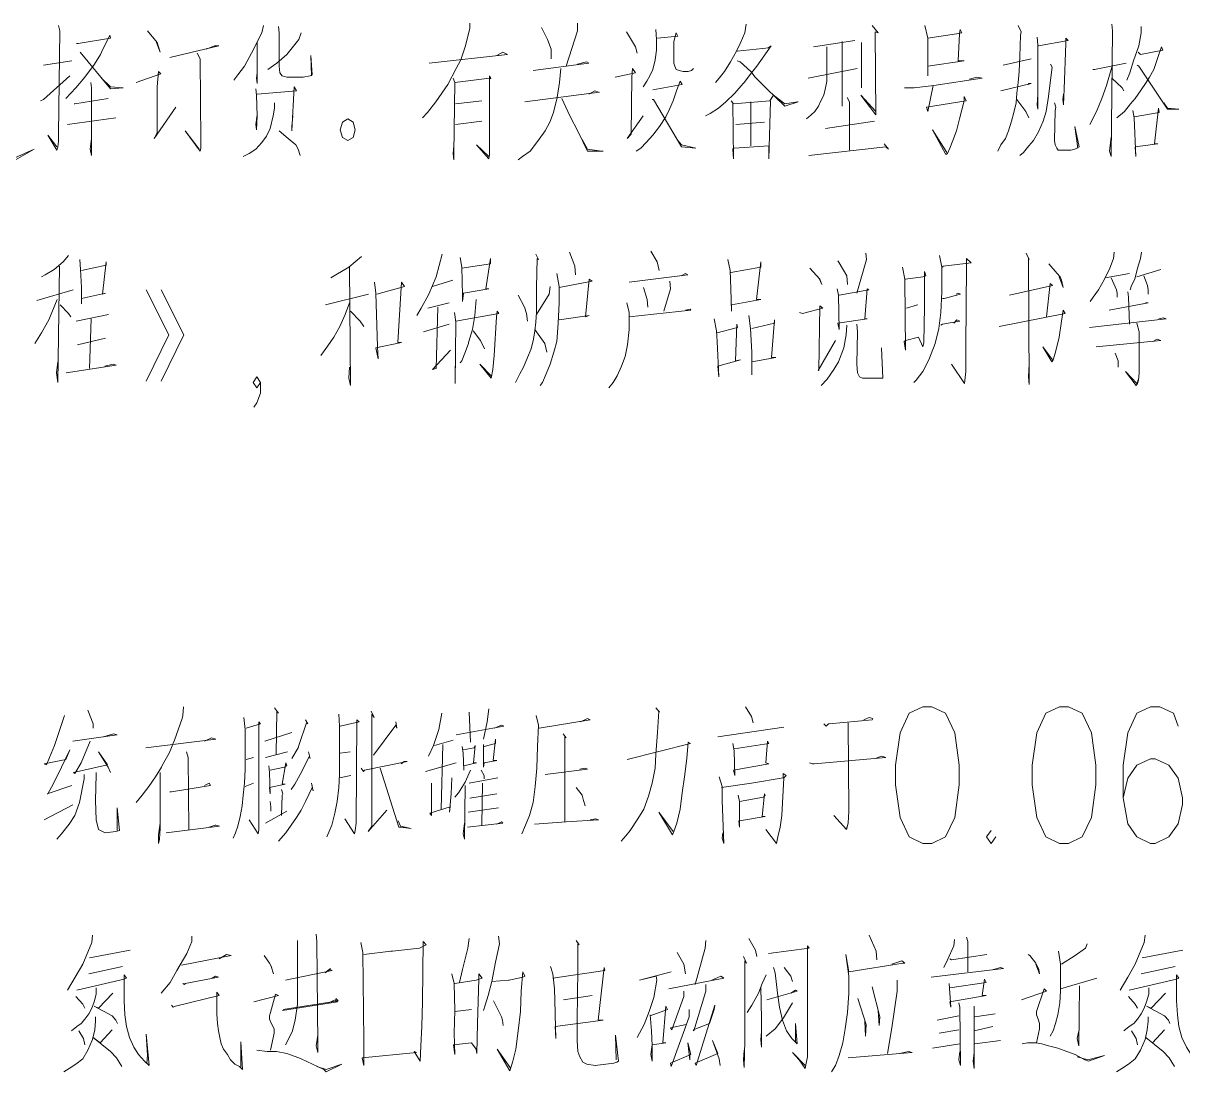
# Model space of a CAD drawing. Header units: millimetres. Extents: x 0 to 829, y 0 to 586.
# Drawn here: x 651.86 to 693.68, y 499.03 to 536.84 of the extents above; entities that cross this region are included whole.
import ezdxf

# ---------------------------------------------------------------- set-up
doc = ezdxf.new("R2010")
doc.units = ezdxf.units.MM

msp = doc.modelspace()

# ---------------------------------------------------------------- linework, layer by layer
at = {"color": 0, "lineweight": 0}
for points in [[(653.132778, 536.761972), (653.185694, 536.567944), (653.132778, 532.842611), (653.132778, 532.570972), (653.104556, 532.376944), (653.076333, 532.260528), (652.751778, 532.803806), (653.076333, 532.376944)], [(656.339528, 536.567944), (656.692306, 536.141083), (656.745222, 535.985861), (656.801667, 535.791833), (656.664083, 536.141083)], [(660.523472, 536.761972), (660.467028, 536.490333), (660.089556, 535.753028), (659.842611, 535.287361), (659.599194, 534.976917), (659.461611, 534.782889)], [(661.06675, 536.723167), (661.094972, 536.490333), (661.094972, 535.287361), (661.119667, 535.054528), (661.200806, 534.938111), (661.366611, 534.899306), (661.962806, 534.899306), (662.206222, 534.938111), (662.287361, 534.976917), (662.234444, 535.675417), (662.262667, 534.938111)], [(667.967083, 536.839583), (667.967083, 536.645556), (667.804806, 535.985861), (667.642528, 535.520194), (667.48025, 535.20975), (667.180389, 534.627667), (666.746472, 534.006778), (666.446611, 533.618722), (666.256111, 533.424694)], [(670.549417, 536.684361), (670.764611, 536.2575), (670.902194, 535.90825), (670.902194, 535.559)], [(671.854694, 536.839583), (671.854694, 536.567944), (671.445472, 535.287361)], [(674.680444, 536.60675), (674.705139, 536.2575), (674.705139, 535.869444), (674.652222, 535.520194), (674.571083, 535.170944), (674.461722, 534.938111), (674.352361, 534.744083), (674.218306, 534.550056)], [(677.940111, 536.800778), (677.883667, 536.490333), (677.721389, 536.102278), (677.587333, 535.830639), (677.368611, 535.442583), (677.149889, 535.093333), (676.959389, 534.8605), (676.825333, 534.705278)], [(682.476833, 536.761972), (682.695556, 536.490333), (682.586194, 536.529139), (682.610889, 533.541111), (682.067611, 534.239611), (682.610889, 533.657528)], [(684.378306, 536.761972), (684.487667, 536.296306), (684.487667, 534.938111), (684.487667, 535.287361), (685.792944, 535.481389), (685.574222, 535.481389), (685.627139, 536.451528), (685.655361, 536.60675), (685.711806, 536.490333), (685.521306, 536.451528), (684.487667, 536.296306)], [(687.747333, 536.761972), (687.856694, 536.529139), (687.828472, 536.412722), (687.803778, 535.636611), (687.775556, 535.093333), (687.747333, 534.705278), (687.694417, 534.317222), (687.666194, 533.967972), (687.585056, 533.618722), (687.503917, 533.308278), (687.394556, 532.959028), (687.285194, 532.687389), (687.122917, 532.454556), (687.013556, 532.221722)], [(691.116361, 536.800778), (691.144583, 536.567944), (691.091667, 532.027694), (691.035222, 532.221722), (691.091667, 532.726194)], [(692.178222, 536.723167), (692.178222, 536.490333), (692.093556, 536.024667), (691.906583, 535.481389), (691.769, 535.054528), (691.659639, 534.782889)], [(653.785417, 536.102278), (653.838333, 536.102278), (655.006028, 536.296306), (654.981333, 536.412722), (654.681472, 535.791833), (654.65325, 535.714222), (654.438056, 535.364972), (654.08175, 534.899306), (653.757194, 534.51125), (653.404417, 534.123194)], [(660.30475, 536.141083), (660.30475, 534.666472), (660.276528, 534.8605), (660.30475, 535.054528)], [(661.881667, 536.490333), (661.800528, 536.2575), (661.366611, 535.714222), (661.010306, 535.403778), (660.68575, 535.170944)], [(673.618583, 536.529139), (673.946667, 535.985861), (673.999583, 535.753028)], [(674.733361, 536.296306), (675.467139, 536.373917), (675.410694, 536.490333), (675.329556, 536.179889), (675.329556, 535.90825), (675.329556, 535.675417), (675.329556, 535.403778), (675.357778, 535.287361), (675.410694, 535.170944), (675.520056, 535.132139), (675.657639, 535.093333), (675.848139, 535.093333), (675.9575, 535.132139), (676.038639, 535.20975)], [(680.356639, 535.985861), (681.852417, 536.218694)], [(681.390278, 536.179889), (681.390278, 533.851556)], [(682.095833, 536.141083), (682.095833, 534.51125)], [(688.428194, 536.335111), (688.452889, 536.063472), (688.452889, 534.123194), (688.452889, 533.735139), (688.428194, 533.890361), (688.452889, 534.278417)], [(688.481111, 536.024667), (689.542972, 536.218694), (689.458306, 536.296306), (689.458306, 536.102278), (689.405389, 534.472444), (689.377167, 533.890361), (689.352472, 534.084389), (689.377167, 534.278417)], [(653.919472, 535.791833), (655.006028, 534.472444), (655.468167, 534.51125), (655.006028, 534.550056), (654.681472, 534.8605)], [(657.154444, 535.597806), (658.918333, 536.024667), (658.756056, 536.024667), (658.456194, 535.90825)], [(658.131639, 535.753028), (658.241, 535.559), (658.269222, 532.570972), (658.269222, 532.338139), (658.241, 532.221722), (657.697722, 532.959028), (658.212778, 532.299333)], [(666.499528, 535.403778), (669.325278, 535.714222), (669.163, 535.791833)], [(669.163, 535.791833), (668.944278, 535.675417)], [(677.612028, 535.830639), (678.755028, 535.947056), (678.726806, 535.947056), (678.836167, 536.024667), (678.321111, 535.287361), (678.130611, 535.054528), (677.858972, 534.705278), (677.83075, 534.666472), (677.530889, 534.317222), (677.206333, 534.006778), (676.934694, 533.773944), (676.634833, 533.579917), (676.472556, 533.502306)], [(680.847, 535.985861), (680.847, 535.015722), (680.847, 534.744083), (680.790556, 534.51125), (680.737639, 534.239611), (680.628278, 534.045583), (680.547139, 533.851556), (680.413083, 533.657528), (680.2755, 533.541111), (680.113222, 533.385889)], [(692.068861, 535.791833), (692.15, 535.714222), (692.964917, 535.869444), (692.912, 535.985861), (692.774417, 535.597806), (692.640361, 535.170944), (692.474556, 534.899306), (692.3405, 534.666472), (692.178222, 534.433639), (691.9595, 534.123194), (691.797222, 533.929167), (691.5785, 533.657528), (691.306861, 533.424694)], [(652.5895, 535.326167), (653.619611, 535.481389)], [(670.249556, 535.132139), (672.260389, 535.403778), (672.17925, 535.442583), (671.854694, 535.364972)], [(677.612028, 535.481389), (677.721389, 535.442583), (678.102389, 535.093333), (678.264667, 534.899306), (678.455167, 534.705278), (678.673889, 534.472444), (679.326528, 533.851556), (679.813361, 534.006778), (679.785139, 534.006778), (679.326528, 533.929167), (678.917306, 534.239611), (678.78325, 534.045583), (677.477972, 533.929167), (677.396833, 534.045583), (677.44975, 533.967972), (677.477972, 531.950083), (677.44975, 532.299333), (677.477972, 532.338139), (677.506194, 532.338139), (678.755028, 532.41575), (678.755028, 531.950083), (678.807944, 534.045583)], [(687.204056, 535.326167), (688.209472, 535.559)], [(688.915028, 535.364972), (688.971472, 535.248556), (688.915028, 534.782889), (688.833889, 534.200806), (688.75275, 533.657528), (688.643389, 533.308278), (688.481111, 532.920222), (688.290611, 532.609778), (688.128333, 532.41575), (687.937833, 532.182917), (687.803778, 532.0665)], [(690.439028, 535.170944), (690.491944, 535.170944), (691.634944, 535.403778)], [(692.040639, 535.326167), (692.093556, 535.287361), (693.127194, 533.735139), (693.536417, 533.735139), (693.127194, 533.773944), (692.993139, 533.967972)], [(652.480139, 534.045583), (652.5895, 534.084389), (653.538472, 534.938111)], [(655.930306, 534.705278), (656.826361, 535.015722), (656.745222, 535.093333), (656.692306, 534.550056), (656.692306, 532.881417), (656.582944, 532.687389), (657.369639, 533.81275)], [(667.423806, 534.705278), (668.672639, 534.8605), (668.672639, 534.938111), (668.729083, 534.8605), (668.672639, 534.821694), (668.672639, 532.105306), (668.647944, 531.950083), (668.2105, 532.454556), (668.647944, 532.027694)], [(671.254972, 535.20975), (671.202056, 534.705278), (671.120917, 534.162), (670.983333, 533.618722), (670.849278, 533.269472), (670.683472, 532.959028), (670.411833, 532.570972), (670.140194, 532.221722), (669.868556, 532.027694), (669.706278, 531.911278)], [(673.212889, 534.899306), (673.946667, 535.054528), (673.837306, 535.20975), (673.809083, 534.899306), (673.780861, 532.842611), (673.646806, 532.687389), (674.218306, 533.502306)], [(680.166139, 534.8605), (681.933556, 535.20975)], [(683.644528, 534.51125), (683.997306, 534.51125), (684.706389, 534.588861), (686.442056, 534.8605), (686.255083, 534.899306), (685.983444, 534.821694)], [(691.116361, 535.248556), (690.925861, 534.588861), (690.763583, 534.123194), (690.573083, 533.657528), (690.329667, 533.191861)], [(654.300472, 534.705278), (654.328694, 534.51125), (654.328694, 532.0665), (654.27225, 532.299333), (654.328694, 532.687389)], [(660.251833, 534.472444), (660.276528, 534.239611), (660.30475, 533.502306), (660.276528, 532.997833), (660.251833, 533.191861), (660.30475, 533.541111)], [(660.30475, 534.278417), (661.719389, 534.394833), (661.63825, 534.550056), (661.553583, 532.959028), (661.553583, 533.11425), (661.581806, 533.502306)], [(667.370889, 534.8605), (667.423806, 534.705278), (667.395583, 532.144111), (667.395583, 531.911278), (667.370889, 532.144111), (667.395583, 532.41575)], [(674.571083, 534.433639), (675.629417, 534.627667), (675.548278, 534.744083), (675.438917, 534.433639), (675.304861, 534.045583), (675.167278, 533.735139), (675.033222, 533.4635), (674.8145, 533.11425), (674.571083, 532.803806), (674.324139, 532.532167), (674.133639, 532.338139), (673.971361, 532.221722)], [(684.678167, 534.588861), (684.487667, 533.657528), (684.43475, 533.81275), (685.874083, 534.045583), (685.792944, 534.200806), (685.792944, 534.045583), (685.627139, 533.385889), (685.521306, 532.959028), (685.383722, 532.609778), (685.274361, 532.338139), (685.193222, 532.144111), (685.140306, 532.105306), (684.649944, 532.997833), (685.165, 532.182917)], [(687.122917, 534.394833), (688.209472, 534.666472), (688.128333, 534.666472), (688.100111, 534.627667)], [(691.116361, 534.8605), (691.497361, 534.51125), (691.550278, 534.394833)], [(653.704278, 533.929167), (653.728972, 533.929167), (654.924889, 534.123194)], [(668.401, 534.045583), (667.452028, 533.929167)], [(669.949694, 534.006778), (672.641389, 534.356028)], [(671.283194, 534.123194), (671.579528, 533.502306), (671.879389, 532.920222), (672.207472, 532.221722), (672.775444, 532.221722), (672.722528, 532.221722), (672.207472, 532.299333), (672.016972, 532.648583)], [(672.613167, 534.356028), (672.479111, 534.394833), (672.260389, 534.278417)], [(674.542861, 534.084389), (674.595778, 534.084389), (675.601194, 532.376944), (676.119778, 532.338139), (675.601194, 532.454556), (675.467139, 532.609778)], [(681.580778, 534.162), (681.661917, 534.006778), (681.661917, 532.260528)], [(687.694417, 534.084389), (688.018972, 533.657528), (688.128333, 533.424694)], [(660.929167, 533.967972), (660.929167, 533.773944), (660.87625, 533.502306), (660.766889, 533.036639), (660.632833, 532.765), (660.467028, 532.532167), (660.251833, 532.299333), (660.004889, 532.144111), (659.789694, 532.027694)], [(678.102389, 534.006778), (678.102389, 532.41575)], [(689.052611, 533.967972), (689.105528, 533.81275), (689.080833, 533.696333), (689.052611, 532.609778), (689.080833, 532.454556), (689.13375, 532.338139), (689.186667, 532.260528), (689.296028, 532.260528), (689.648806, 532.260528), (689.786389, 532.299333), (689.948667, 532.376944), (689.786389, 533.11425), (689.89575, 532.338139)], [(691.878361, 533.696333), (691.931278, 533.424694), (691.987722, 532.027694), (691.9595, 532.376944), (692.774417, 532.493361), (692.665056, 532.493361), (692.802639, 533.773944), (692.827333, 533.618722), (691.931278, 533.4635)], [(655.196528, 533.424694), (653.457333, 533.191861)], [(667.452028, 533.191861), (668.401, 533.308278)], [(677.559111, 533.191861), (678.59275, 533.269472)], [(680.790556, 533.036639), (682.557972, 533.308278)], [(661.094972, 532.959028), (661.419528, 532.687389), (661.691167, 532.454556), (661.772306, 532.299333), (661.853444, 532.0665)], [(648.839472, 532.609778), (649.139333, 532.648583), (649.463889, 532.570972), (649.844889, 532.493361), (650.33525, 532.338139), (650.931444, 532.144111), (651.393583, 531.950083), (651.584083, 531.911278), (652.261417, 532.299333), (651.555861, 531.988889), (651.040806, 532.105306)], [(682.91075, 532.493361), (683.073028, 532.299333), (682.967194, 532.376944), (680.194361, 532.0665)], [(674.500528, 528.623389), (674.71925, 528.235333), (674.800389, 527.924889)], [(653.496139, 528.468167), (653.305639, 528.235333), (652.981083, 527.963694), (652.656528, 527.769667), (652.518944, 527.692056)], [(653.905361, 528.312944), (653.933583, 527.963694), (653.958278, 527.304), (653.958278, 526.721917)], [(653.958278, 526.915944), (654.829639, 527.109972), (654.720278, 527.071167), (654.854333, 528.235333), (654.854333, 528.118917), (653.958278, 527.924889)], [(664.065361, 528.429361), (663.603222, 528.041306), (663.141083, 527.769667), (662.954111, 527.65325)], [(666.97225, 528.506972), (666.757056, 527.692056), (666.485417, 527.071167), (666.213778, 526.566694), (666.0515, 526.295056)], [(667.624889, 528.390556), (667.681333, 528.041306), (667.706028, 527.032361), (667.706028, 526.799528), (667.73425, 527.109972), (668.658528, 527.265194), (668.549167, 527.265194), (668.711444, 528.35175), (668.711444, 528.157722), (667.681333, 528.0025)], [(670.344806, 528.506972), (670.450639, 528.312944), (670.397722, 528.35175), (670.3695, 527.304), (670.3695, 526.838333), (670.3695, 526.411472), (670.344806, 526.062222), (670.316583, 525.751778), (670.260139, 525.441333), (670.179, 525.092083), (670.044944, 524.781639), (669.907361, 524.432389), (669.773306, 524.199556), (669.611028, 523.889111)], [(671.565417, 528.584583), (671.755917, 528.080111), (671.784139, 527.769667)], [(677.273361, 528.312944), (677.3545, 527.924889), (677.379194, 527.265194), (677.407417, 526.450278), (677.407417, 526.683111), (678.46575, 526.877139), (678.303472, 526.877139), (678.46575, 528.235333), (678.46575, 528.041306), (677.379194, 527.847278)], [(681.238583, 528.274139), (681.2915, 528.196528), (681.563139, 527.730861), (681.591361, 527.420417)], [(682.244, 528.545778), (682.272222, 528.312944), (681.919444, 527.109972)], [(684.907472, 528.468167), (684.988611, 528.041306), (684.988611, 527.148778), (684.960389, 526.411472), (684.87925, 525.829389), (684.745194, 525.286111), (684.526472, 524.704028), (684.30775, 524.277167), (684.064333, 523.966722), (683.983194, 523.889111)], [(685.016833, 528.041306), (685.041528, 528.080111), (686.046944, 528.196528), (685.884667, 528.35175), (685.884667, 528.080111), (685.856444, 525.2085), (685.856444, 524.665222), (685.856444, 524.277167), (685.803528, 523.850306), (685.341389, 524.548806)], [(688.029556, 528.545778), (688.138917, 528.312944), (688.114222, 528.35175), (688.138917, 523.8115), (688.114222, 524.083139), (688.138917, 524.548806)], [(691.211611, 528.584583), (691.183389, 528.35175), (691.045806, 528.0025), (690.855306, 527.614444), (690.640111, 527.226389), (690.449611, 526.95475), (690.34025, 526.799528)], [(692.188806, 528.584583), (692.160583, 528.35175), (692.051222, 528.0025), (691.945389, 527.614444), (691.836028, 527.381611), (691.779583, 527.226389)], [(653.171583, 528.080111), (653.115139, 523.889111), (653.062222, 524.238361), (653.115139, 524.626417)], [(663.631444, 528.041306), (663.659667, 523.772694), (663.603222, 524.044333), (663.631444, 524.432389)], [(671.103278, 527.808472), (671.184417, 527.342806), (671.184417, 526.760722), (671.159722, 526.023417), (671.103278, 525.363722), (670.993917, 524.975667), (670.859861, 524.548806), (670.722278, 524.199556), (670.588222, 523.889111), (670.507083, 523.772694)], [(673.713833, 527.498028), (675.8305, 527.769667), (675.749361, 527.808472), (675.587083, 527.730861)], [(680.233167, 528.0025), (680.585944, 527.614444), (680.667083, 527.420417), (680.557722, 527.65325)], [(683.573972, 528.041306), (683.655111, 527.614444), (683.683333, 525.053278), (683.630417, 525.363722), (683.683333, 525.402528), (684.145472, 525.518944), (684.30775, 525.169694), (684.335972, 525.324917), (684.364194, 526.6055), (684.364194, 527.886083), (684.417111, 527.730861), (684.30775, 527.692056), (683.683333, 527.614444)], [(688.848, 528.157722), (689.144333, 527.808472), (689.253694, 527.692056), (689.306611, 527.575639), (689.363056, 527.304), (689.225472, 527.692056)], [(690.883528, 527.65325), (691.754889, 527.808472)], [(692.026528, 527.692056), (692.894361, 527.963694)], [(664.5275, 527.498028), (664.583944, 527.109972), (664.636861, 525.169694), (664.665083, 524.742833), (664.583944, 525.130889), (665.508222, 525.324917), (665.370639, 525.324917), (665.508222, 527.498028), (665.614056, 527.342806), (664.608639, 527.071167)], [(666.619472, 527.342806), (667.35325, 527.575639)], [(671.184417, 527.304), (672.380333, 527.536833), (672.270972, 527.614444), (672.136917, 526.25625), (672.270972, 526.295056), (671.184417, 526.139833)], [(675.177861, 527.536833), (675.206083, 527.265194), (674.962667, 526.450278)], [(687.433361, 527.032361), (688.982056, 527.381611), (688.900917, 527.459222), (688.763333, 526.25625)], [(691.10225, 527.65325), (691.29275, 527.226389), (691.317444, 527.109972), (691.317444, 526.95475)], [(692.269944, 527.730861), (692.407528, 527.381611), (692.432222, 527.226389), (692.432222, 527.071167)], [(653.658417, 527.226389), (652.356667, 526.838333)], [(656.297194, 523.927917), (657.112111, 525.596556), (656.297194, 527.226389)], [(656.840472, 527.226389), (657.655389, 525.596556), (656.840472, 523.927917)], [(664.312306, 527.071167), (662.763611, 526.683111)], [(669.716861, 527.032361), (669.935583, 526.6055), (670.016722, 526.372667), (670.044944, 526.101028)], [(670.859861, 527.342806), (670.831639, 527.071167), (670.3695, 526.333861)], [(674.391167, 526.6055), (674.362944, 526.877139), (674.228889, 527.304)], [(681.210361, 527.265194), (681.266806, 527.032361), (681.2915, 525.790583), (681.238583, 526.023417), (682.296917, 526.178639), (682.215778, 526.178639), (682.296917, 527.265194), (682.353361, 527.226389), (681.2915, 527.032361)], [(685.016833, 526.915944), (685.06975, 526.915944), (685.665944, 527.071167), (685.584806, 527.109972), (685.503667, 527.071167)], [(691.698444, 527.148778), (691.726667, 526.95475), (691.754889, 525.984611)], [(653.090444, 526.877139), (652.790583, 526.139833), (652.518944, 525.674167), (652.275528, 525.286111)], [(653.199806, 526.683111), (653.496139, 526.372667), (653.577278, 526.25625)], [(663.631444, 526.760722), (663.469167, 526.333861), (663.278667, 525.907), (663.059944, 525.518944), (662.84475, 525.2085), (662.597806, 524.85925)], [(667.219194, 526.760722), (666.457194, 526.566694)], [(666.809972, 526.6055), (666.757056, 524.393583), (666.619472, 524.354778), (667.272111, 525.053278)], [(668.196389, 526.877139), (668.143472, 526.295056), (668.062333, 525.790583), (667.92475, 525.324917), (667.92475, 525.286111), (667.790694, 524.936861), (667.681333, 524.665222), (667.624889, 524.587611)], [(675.749361, 526.489083), (675.911639, 526.527889), (675.939861, 526.489083), (673.713833, 526.25625), (673.713833, 526.411472), (673.629167, 526.760722), (673.713833, 526.411472), (673.713833, 525.790583), (673.657389, 525.247306), (673.57625, 524.820444), (673.442194, 524.471194), (673.276389, 524.121944), (673.142333, 523.889111), (672.980056, 523.695083)], [(679.852167, 526.411472), (679.961528, 526.372667), (680.695306, 526.566694), (680.585944, 526.644306), (680.557722, 524.315972), (680.533028, 524.315972), (681.157444, 525.402528)], [(683.711556, 526.566694), (684.11725, 526.683111), (684.092556, 526.683111)], [(691.021111, 526.489083), (692.432222, 526.760722), (692.351083, 526.760722), (692.269944, 526.721917)], [(653.767778, 526.101028), (654.935472, 526.333861)], [(654.311056, 526.178639), (654.258139, 524.393583)], [(663.659667, 526.450278), (664.012444, 526.101028), (664.1465, 525.907)], [(667.409694, 526.411472), (667.462611, 526.062222), (667.434389, 523.850306), (667.434389, 524.16075), (667.434389, 524.471194)], [(667.462611, 526.101028), (669.011306, 526.372667), (668.958389, 526.450278), (668.930167, 526.25625), (668.849028, 524.85925), (668.792583, 524.354778), (668.739667, 524.044333), (668.333972, 524.548806), (668.739667, 524.121944)], [(676.783, 526.178639), (676.864139, 525.751778), (676.892361, 525.363722), (676.945278, 524.083139), (676.917056, 524.471194), (677.731972, 524.704028), (677.545, 524.665222), (677.597917, 525.984611), (677.626139, 525.868194), (676.892361, 525.674167)], [(678.031833, 526.295056), (678.088278, 525.829389), (678.141194, 524.975667), (678.141194, 524.16075), (678.141194, 524.626417), (679.009028, 524.781639), (678.84675, 524.781639), (678.956111, 526.139833), (678.956111, 526.023417), (678.141194, 525.829389)], [(684.960389, 525.945806), (685.016833, 525.984611), (685.64125, 526.101028), (685.531889, 526.139833), (685.422528, 526.023417)], [(687.052361, 525.907), (689.444194, 526.372667), (689.363056, 526.489083), (689.306611, 526.101028), (689.225472, 525.518944), (689.091417, 524.975667), (689.010278, 524.704028), (688.953833, 524.626417), (688.629278, 525.169694), (688.982056, 524.704028)], [(690.312028, 525.868194), (693.084861, 526.178639), (692.9755, 526.217444), (692.813222, 526.178639)], [(667.219194, 525.984611), (666.294917, 525.712972)], [(668.087028, 525.751778), (668.358667, 525.402528), (668.49625, 525.092083)], [(670.316583, 525.790583), (670.669361, 525.286111), (670.7505, 524.975667)], [(681.563139, 525.945806), (681.538444, 525.596556), (681.457306, 525.130889), (681.266806, 524.626417), (681.101, 524.354778), (680.857583, 524.005528), (680.642389, 523.772694)], [(681.919444, 525.984611), (681.944139, 525.712972), (681.919444, 524.548806), (681.944139, 524.238361), (682.025278, 524.083139), (682.134639, 524.044333), (682.868417, 524.044333), (682.8155, 525.130889)], [(692.026528, 526.023417), (692.107667, 525.712972), (692.107667, 524.238361), (692.079444, 523.966722), (692.051222, 523.850306), (691.998306, 523.772694), (691.617306, 524.277167), (692.026528, 523.850306), (692.079444, 524.005528)], [(654.829639, 525.480139), (653.824222, 525.247306)], [(690.558972, 525.169694), (692.894361, 525.402528), (692.760306, 525.441333), (692.5945, 525.363722)], [(691.236306, 524.936861), (691.345667, 524.665222), (691.345667, 524.432389)], [(653.415, 524.238361), (655.210639, 524.51), (655.101278, 524.548806), (654.801417, 524.471194)], [(660.181278, 522.996583), (660.290639, 523.151806), (660.424694, 523.501056), (660.424694, 523.889111), (660.290639, 524.083139), (660.153056, 523.889111), (660.290639, 523.695083), (660.424694, 523.889111)], [(653.347972, 511.880556), (653.185694, 511.376083), (652.995194, 510.794), (652.804694, 510.367139), (652.698861, 510.0955), (652.617722, 510.134306), (653.404417, 510.289528), (653.538472, 510.638778), (653.242139, 510.017889), (652.942278, 509.397), (652.751778, 509.04775), (652.723556, 509.04775), (653.619611, 509.358194)], [(654.191111, 512.074583), (654.381611, 511.570111), (654.381611, 511.414889)], [(657.641278, 512.191), (657.616583, 511.880556), (657.588361, 511.764139), (657.316722, 510.988028), (657.126222, 510.522361), (656.882806, 510.0955), (656.854583, 510.017889), (656.635861, 509.668639), (656.392444, 509.319389), (656.149028, 509.008944), (655.930306, 508.737306)], [(660.929167, 512.152194), (661.06675, 511.958167), (661.010306, 512.035778), (660.985611, 510.483556)], [(663.239861, 511.919361), (663.268083, 511.4925), (663.268083, 510.44475), (663.268083, 509.823861), (663.268083, 509.74625), (663.239861, 509.280583), (663.186944, 508.776111), (663.102278, 508.34925), (662.996444, 507.922389), (662.805944, 507.495528)], [(664.407556, 512.035778), (664.516917, 511.802944), (664.435778, 511.919361), (664.435778, 507.883583), (664.298194, 507.689556), (664.979056, 508.465667)], [(666.961667, 511.958167), (666.852306, 511.376083), (666.661806, 510.794), (666.474833, 510.405944)], [(667.938861, 511.996972), (667.995306, 510.910417)], [(668.647944, 512.113389), (668.5915, 511.647722), (668.457444, 511.026833)], [(670.358917, 511.880556), (670.440056, 511.531306), (670.411833, 510.755194), (670.387139, 509.979083), (670.330694, 509.319389), (670.249556, 508.737306), (670.1155, 508.271639), (669.977917, 507.922389), (669.843861, 507.611944)], [(674.680444, 512.152194), (674.8145, 511.996972), (674.786278, 512.035778), (674.733361, 511.259667), (674.680444, 510.483556), (674.652222, 509.979083), (674.542861, 509.435806), (674.408806, 508.970139), (674.243, 508.504472), (674.027806, 508.155222), (673.756167, 507.728361), (673.590361, 507.534333), (673.428083, 507.340306)], [(677.911889, 512.191), (678.130611, 511.84175), (678.183528, 511.608917)], [(693.508194, 511.488972), (693.342389, 511.958167), (692.8485, 512.191), (692.520417, 512.191), (692.026528, 511.958167), (691.698444, 511.252611), (691.536167, 510.081389), (691.536167, 508.906639), (691.698444, 507.96825), (692.026528, 507.499056), (692.520417, 507.262694), (692.686222, 507.262694), (693.176583, 507.499056), (693.508194, 507.96825), (693.670472, 508.670278), (693.670472, 508.906639), (693.508194, 509.612194), (693.176583, 510.081389), (692.686222, 510.314222), (692.520417, 510.314222), (692.026528, 510.081389), (691.698444, 509.612194), (691.536167, 508.906639)], [(659.817917, 511.802944), (659.870833, 511.376083), (659.870833, 510.522361), (659.870833, 509.940278), (659.842611, 509.435806), (659.789694, 509.008944), (659.761472, 508.620889), (659.680333, 508.232833), (659.599194, 507.883583), (659.518056, 507.65075), (659.436917, 507.456722)], [(659.899056, 511.414889), (660.414111, 511.570111), (660.361194, 511.647722), (660.361194, 511.4925), (660.361194, 508.465667), (660.361194, 508.077611), (660.361194, 507.767167), (660.332972, 507.611944), (660.004889, 508.116417)], [(662.043944, 511.725333), (662.125083, 511.570111), (662.072167, 511.608917), (661.800528, 510.794), (661.772306, 510.716389), (661.553583, 510.328333)], [(663.292778, 511.4925), (663.973639, 511.647722), (663.8925, 511.725333), (663.864278, 508), (663.836056, 507.728361), (663.811361, 507.611944), (663.458583, 508.155222)], [(665.303611, 511.647722), (665.331833, 511.414889), (665.303611, 511.531306), (664.488694, 510.44475)], [(667.48025, 511.182056), (669.191222, 511.4925), (669.110083, 511.531306), (668.863139, 511.414889)], [(670.468278, 511.414889), (672.313306, 511.725333), (672.207472, 511.764139), (671.960528, 511.647722)], [(680.737639, 511.570111), (680.818778, 511.4925), (680.899917, 511.570111), (680.928139, 511.570111), (682.476833, 511.725333), (682.505056, 511.764139), (682.367472, 511.802944), (682.176972, 511.725333)], [(681.609, 511.608917), (681.633694, 508.426861), (681.609, 508), (681.552556, 507.767167), (681.090417, 508.271639), (681.552556, 507.767167), (681.580778, 507.883583)], [(653.647833, 510.949222), (655.252972, 511.182056), (655.115389, 511.220861), (654.762611, 511.104444)], [(656.283083, 510.716389), (658.8125, 511.026833), (658.646694, 511.065639), (658.403278, 510.949222)], [(661.553583, 511.259667), (660.576389, 510.949222)], [(671.336111, 511.220861), (671.445472, 511.065639), (671.392556, 511.104444), (671.392556, 508.038806)], [(676.906472, 511.104444), (679.298306, 511.453694)], [(654.27225, 510.949222), (653.947694, 510.173111), (653.728972, 509.785056), (653.676056, 509.823861), (654.896667, 510.0955), (654.572111, 510.561167), (654.924889, 510.017889), (655.006028, 509.823861)], [(666.690028, 510.794), (667.370889, 510.988028)], [(666.989889, 510.832806), (666.933444, 508.504472)], [(667.695444, 510.755194), (667.723667, 510.522361), (667.751889, 509.901472), (667.751889, 510.056694), (668.2105, 510.173111), (668.104667, 510.173111), (668.157583, 510.794), (668.129361, 510.716389), (667.723667, 510.638778)], [(668.457444, 510.832806), (668.457444, 510.017889), (668.482139, 510.173111), (668.944278, 510.250722), (668.810222, 510.250722), (668.891361, 511.026833), (668.891361, 510.871611), (668.482139, 510.755194)], [(673.646806, 510.289528), (675.929278, 510.871611), (675.848139, 510.910417), (675.791694, 510.328333), (675.710556, 509.668639), (675.629417, 509.086556), (675.548278, 508.504472), (675.438917, 508), (675.329556, 507.689556), (675.276639, 507.573139), (674.786278, 508.388056), (675.304861, 507.689556)], [(677.44975, 510.871611), (677.506194, 510.599972), (677.530889, 509.707444), (677.477972, 509.901472), (678.755028, 510.134306), (678.645667, 510.173111), (678.698583, 510.949222), (678.755028, 510.871611), (677.506194, 510.677583)], [(657.750639, 510.561167), (657.807083, 510.367139), (657.831778, 507.767167)], [(660.170694, 510.367139), (659.899056, 510.289528)], [(660.604611, 510.367139), (661.391306, 510.561167)], [(662.153306, 510.561167), (662.206222, 510.328333), (662.181528, 510.405944), (661.853444, 509.74625), (661.662944, 509.397), (661.528889, 509.202972)], [(663.649083, 510.561167), (663.292778, 510.522361)], [(664.054778, 509.979083), (664.135917, 509.862667), (664.164139, 509.901472), (665.712833, 510.211917), (665.603472, 510.211917), (665.494111, 510.134306)], [(680.222583, 510.173111), (680.331944, 510.134306), (680.384861, 510.134306), (682.967194, 510.367139), (682.829611, 510.405944), (682.586194, 510.328333)], [(654.490972, 509.823861), (654.490972, 509.74625), (654.46275, 508.814917), (654.490972, 508.116417), (654.572111, 507.767167), (654.815528, 507.65075), (655.196528, 507.689556), (655.334111, 507.728361), (655.252972, 508.543278), (655.252972, 507.728361)], [(656.801667, 509.823861), (656.801667, 507.805972), (656.773444, 507.417917), (656.745222, 507.262694), (656.745222, 507.573139), (656.801667, 508)], [(660.713972, 510.056694), (660.738667, 509.823861), (660.766889, 509.04775), (660.738667, 509.280583), (661.310167, 509.397), (661.200806, 509.397), (661.338389, 510.173111), (661.366611, 510.056694), (661.281944, 510.017889), (660.766889, 509.901472)], [(664.735639, 509.979083), (665.412972, 507.844778), (665.469417, 507.844778), (665.846889, 507.805972), (665.469417, 507.883583), (665.38475, 508.077611)], [(667.48025, 510.173111), (666.365472, 509.862667)], [(667.995306, 509.901472), (667.804806, 509.474611), (667.561389, 509.086556), (667.423806, 508.931333)], [(668.376306, 509.901472), (668.482139, 509.707444), (668.482139, 509.591028)], [(670.683472, 509.74625), (672.207472, 509.940278), (672.126333, 509.979083), (671.935833, 509.940278)], [(654.057056, 509.74625), (654.057056, 509.591028), (653.894778, 508.737306), (653.728972, 508.271639), (653.513778, 507.961194), (653.242139, 507.611944), (653.076333, 507.417917)], [(657.154444, 509.125361), (657.207361, 509.125361), (658.622, 509.358194), (658.565556, 509.435806), (658.403278, 509.358194)], [(660.170694, 509.435806), (659.870833, 509.319389)], [(662.262667, 509.435806), (662.315583, 509.164167), (662.287361, 509.280583), (662.043944, 508.776111), (661.881667, 508.465667), (661.719389, 508.194028), (661.528889, 507.922389), (661.338389, 507.65075), (661.06675, 507.340306)], [(663.268083, 509.629833), (663.673778, 509.707444)], [(666.580667, 509.435806), (666.580667, 508.271639), (666.52775, 508.34925), (667.261528, 508.582083), (667.233306, 508.388056), (667.28975, 509.04775), (667.314444, 509.629833)], [(667.938861, 509.435806), (668.9725, 509.629833)], [(668.429222, 509.435806), (668.401, 507.922389)], [(677.096972, 507.65075), (677.06875, 507.456722), (677.125194, 507.262694), (677.06875, 508.814917), (677.06875, 509.319389), (676.959389, 509.668639)], [(677.044056, 509.280583), (678.130611, 509.435806), (679.270083, 509.629833), (679.270083, 509.785056), (679.379444, 509.707444), (679.298306, 509.629833), (679.217167, 508.271639), (679.160722, 507.844778), (679.079583, 507.495528), (679.026667, 507.262694), (678.645667, 507.767167)], [(661.176111, 509.202972), (661.229028, 509.04775), (661.200806, 509.008944), (661.176111, 508.271639)], [(667.804806, 509.358194), (667.776583, 507.417917), (667.723667, 507.611944), (667.776583, 508)], [(667.967083, 508.892528), (668.944278, 509.04775)], [(671.79825, 509.280583), (672.016972, 509.008944), (672.069889, 508.814917), (672.126333, 508.620889)], [(677.64025, 509.008944), (677.693167, 508.776111), (677.693167, 507.844778), (677.668472, 508.077611), (677.693167, 508.077611), (678.617444, 508.232833), (678.511611, 508.232833), (678.59275, 509.04775), (678.617444, 509.008944), (678.564528, 508.931333), (677.693167, 508.776111)], [(652.617722, 508.116417), (653.647833, 508.659694)], [(660.766889, 508.776111), (660.795111, 508.582083), (660.795111, 508.426861)], [(669.000722, 508.543278), (667.914167, 508.388056)], [(660.604611, 508), (661.366611, 508.426861)], [(670.306, 507.961194), (671.445472, 508.038806), (672.613167, 508.116417), (672.503806, 508.155222), (672.313306, 508.116417)], [(657.016861, 507.65075), (658.946556, 507.883583), (658.8125, 507.922389), (658.784278, 507.922389), (658.565556, 507.844778)], [(667.885944, 507.844778), (669.163, 508), (669.110083, 508.038806), (668.944278, 507.961194)], [(686.770139, 507.731889), (686.604333, 507.499056), (686.770139, 507.262694), (686.932417, 507.499056)], [(654.360444, 503.957167), (654.33575, 503.685528), (654.007667, 502.909417), (653.736028, 502.44375), (653.464389, 501.978083)], [(662.432, 503.995972), (662.456694, 503.724333), (662.484917, 500.037806), (662.484917, 499.727361), (662.432, 499.960194), (662.484917, 500.34825)], [(682.374528, 503.957167), (682.617944, 503.375083), (682.646167, 503.064639)], [(692.319333, 503.957167), (692.291111, 503.685528), (691.966556, 502.909417), (691.694917, 502.44375), (691.423278, 501.978083)], [(657.948194, 503.918361), (657.948194, 503.724333), (657.757694, 503.297472), (657.404917, 502.676583), (657.1615, 502.249722), (656.833417, 501.861667)], [(661.751139, 503.763139), (661.751139, 502.327333), (661.751139, 502.249722), (661.751139, 501.473611), (661.67, 500.891528), (661.560639, 500.464667), (661.317222, 499.999)], [(664.033611, 503.685528), (664.11475, 503.336278), (664.142972, 500.154222), (664.142972, 500.037806), (664.142972, 499.261694), (664.090056, 499.533333), (666.044444, 499.727361), (665.963306, 499.766167), (666.182028, 499.416917), (666.206722, 499.960194), (666.234944, 500.658694), (666.263167, 501.551222), (666.287861, 503.724333), (666.397222, 503.607917), (666.153806, 503.4915), (665.176611, 503.375083), (665.120167, 503.375083), (664.142972, 503.258667)], [(667.945917, 503.84075), (667.893, 503.4915), (667.7025, 502.715389), (667.593139, 502.249722)], [(669.007778, 503.918361), (669.032472, 503.646722), (668.898417, 502.987028), (668.760833, 502.288528), (668.626778, 501.784056), (668.517417, 501.434806), (668.4645, 501.240778)], [(671.805306, 503.763139), (671.914667, 503.607917), (671.858222, 503.646722), (671.858222, 502.715389), (671.833528, 500.891528), (671.833528, 500.154222), (671.858222, 499.766167), (671.939361, 499.572139), (672.048722, 499.378111), (672.186306, 499.3005), (672.482639, 499.261694), (673.1635, 499.339306), (673.272861, 499.378111), (673.325778, 499.416917), (673.216417, 500.34825), (673.244639, 499.455722)], [(676.479611, 503.763139), (676.451389, 503.4915), (676.098611, 502.172111)], [(678.028306, 503.84075), (678.271722, 503.413889), (678.324639, 503.181056)], [(678.733861, 503.297472), (680.201417, 503.4915), (680.144972, 503.569111), (680.144972, 503.297472), (680.144972, 500.387056), (680.144972, 499.572139), (680.092056, 499.339306), (680.063833, 499.145278), (679.848639, 499.455722), (679.601694, 499.727361), (680.063833, 499.261694)], [(685.443694, 503.801944), (685.419, 503.569111), (685.200278, 503.064639), (685.066222, 502.793)], [(685.881139, 503.879556), (685.934056, 503.724333), (685.934056, 502.637778)], [(690.227361, 503.646722), (690.170917, 503.4915), (689.793444, 503.219861), (689.303083, 502.909417)], [(654.251083, 503.14225), (655.718639, 503.413889)], [(657.567194, 502.870611), (659.359306, 503.219861), (659.197028, 503.258667), (658.925389, 503.103444)], [(660.555222, 503.219861), (660.745722, 502.948222), (660.826861, 502.793)], [(675.445972, 503.336278), (675.689389, 502.909417), (675.745833, 502.560167)], [(677.837806, 503.181056), (677.947167, 502.948222), (677.890722, 503.025833), (677.890722, 500.154222), (677.8625, 499.184083), (677.837806, 499.455722), (677.8625, 499.804972)], [(683.189444, 502.909417), (683.542222, 503.025833), (683.651583, 502.948222), (683.598667, 502.948222), (681.64075, 502.637778), (681.531389, 503.258667), (681.64075, 502.482556), (681.64075, 501.861667), (681.587833, 501.163167), (681.506694, 500.581083), (681.422028, 500.076611), (681.287972, 499.610944), (681.150389, 499.261694), (681.016333, 499.028861)], [(685.281417, 503.103444), (685.337861, 503.064639), (686.614917, 503.258667)], [(688.107167, 503.258667), (688.163611, 503.219861), (688.378806, 502.948222), (688.488167, 502.715389), (688.516389, 502.560167), (688.378806, 502.909417)], [(689.193722, 503.375083), (689.274861, 502.909417), (689.274861, 502.404944), (689.274861, 501.939278), (689.250167, 501.512417), (689.169028, 501.085556), (689.084361, 500.775111), (689.003222, 500.503472), (688.893861, 500.309444)], [(692.209972, 503.14225), (693.677528, 503.413889)], [(654.226389, 502.560167), (655.447, 502.831806)], [(660.802167, 502.831806), (660.883306, 502.560167)], [(661.317222, 502.327333), (663.0035, 502.676583), (662.918833, 502.715389), (662.947056, 502.754194), (662.784778, 502.637778)], [(661.317222, 502.327333), (663.0035, 502.676583), (662.918833, 502.715389), (662.756556, 502.598972)], [(670.881028, 502.831806), (670.962167, 502.560167), (671.018611, 502.016889), (671.043306, 501.163167), (671.043306, 501.085556), (671.071528, 500.231833), (671.043306, 500.658694), (672.7825, 500.891528), (672.592, 500.891528), (672.810722, 502.793), (672.838944, 502.676583), (670.962167, 502.404944)], [(678.924361, 502.793), (678.977278, 502.598972), (679.058417, 501.861667), (679.139556, 501.357194), (679.248917, 500.891528), (679.3865, 500.503472), (679.577, 500.231833), (679.7675, 500.037806), (679.711056, 500.775111), (679.711056, 500.115417)], [(679.305361, 502.793), (679.548778, 502.482556), (679.601694, 502.288528)], [(684.604083, 502.44375), (687.211111, 502.754194), (687.10175, 502.793), (686.858333, 502.715389)], [(692.18175, 502.560167), (693.405889, 502.831806)], [(653.792472, 501.978083), (655.503444, 502.366139), (655.503444, 502.521361), (655.584583, 502.404944), (655.503444, 502.366139), (655.503444, 501.590028), (655.528139, 501.085556), (655.584583, 500.658694), (655.693944, 500.270639), (655.856222, 499.921389), (656.0185, 499.64975), (656.237222, 499.416917), (656.3995, 499.261694), (656.290139, 500.387056), (656.346583, 499.610944), (656.318361, 499.339306)], [(657.623639, 502.210917), (657.676556, 502.172111), (657.704778, 502.210917), (658.900694, 502.44375), (658.791333, 502.482556), (658.681972, 502.404944)], [(667.3215, 502.560167), (667.402639, 502.210917), (667.430861, 501.240778), (667.402639, 500.425861), (667.430861, 499.64975), (667.377944, 499.999), (668.027056, 500.076611), (668.192861, 499.843778), (668.217556, 499.688556), (668.245778, 500.775111), (668.298694, 502.366139), (668.298694, 502.560167), (668.408056, 502.404944), (668.192861, 502.327333), (667.430861, 502.210917)], [(668.760833, 502.288528), (669.360556, 502.327333), (669.38525, 502.327333), (669.875611, 502.44375), (669.95675, 502.482556), (669.875611, 502.637778), (669.822694, 501.939278), (669.794472, 501.201972), (669.713333, 500.503472), (669.632194, 499.843778), (669.522833, 499.416917), (669.413472, 499.067667), (668.951333, 499.843778), (669.441694, 499.145278)], [(675.22725, 502.637778), (674.087778, 502.327333), (674.683972, 502.482556), (674.712194, 502.327333), (674.602833, 501.706444), (674.440556, 501.201972), (674.250056, 500.736306), (674.006639, 500.270639)], [(675.146111, 502.016889), (677.13225, 502.404944), (677.075806, 502.44375), (677.022889, 502.482556), (676.694806, 502.327333)], [(678.652722, 502.521361), (678.515139, 502.210917), (678.381083, 501.861667), (678.137667, 501.434806), (677.971861, 501.163167)], [(683.379944, 502.327333), (683.379944, 501.939278), (683.189444, 500.619889), (683.027167, 499.688556)], [(685.253194, 502.210917), (685.309639, 501.357194), (685.281417, 501.551222), (686.586694, 501.784056), (686.449111, 501.784056), (686.53025, 502.366139), (686.586694, 502.249722), (685.281417, 502.055694)], [(690.580139, 502.404944), (689.274861, 502.016889)], [(691.747833, 501.978083), (693.458806, 502.366139), (693.458806, 502.521361), (693.543472, 502.404944), (693.458806, 502.366139), (693.458806, 501.590028), (693.487028, 501.085556), (693.543472, 500.658694), (693.649306, 500.270639), (693.815111, 499.921389), (693.977389, 499.64975), (694.192583, 499.416917), (694.358389, 499.261694), (694.249028, 500.387056), (694.301944, 499.610944), (694.273722, 499.339306)], [(654.498028, 502.055694), (654.498028, 501.822861), (654.416889, 501.551222), (654.33575, 501.318389), (654.226389, 501.124361), (654.088806, 500.930333), (653.95475, 500.775111), (653.792472, 500.658694), (653.601972, 500.503472)], [(655.094222, 501.861667), (654.579167, 501.318389), (654.416889, 501.396), (655.069528, 501.04675), (655.203583, 500.891528), (655.2565, 500.775111)], [(657.214417, 501.434806), (657.267333, 501.357194), (657.348472, 501.396), (658.925389, 501.784056), (658.84425, 501.900472), (658.84425, 501.706444), (658.84425, 501.124361), (658.872472, 500.775111), (658.900694, 500.503472), (658.953611, 500.270639), (659.006528, 500.037806), (659.087667, 499.843778), (659.22525, 499.64975), (659.334611, 499.455722), (659.496889, 499.3005), (659.659167, 499.222889), (659.768528, 499.106472), (659.715611, 500.115417), (659.715611, 499.222889)], [(675.689389, 501.939278), (675.689389, 501.74525), (675.255472, 500.542278), (675.202556, 500.619889), (675.770528, 500.736306)], [(676.479611, 502.172111), (676.479611, 501.939278), (676.042167, 500.503472), (676.017472, 500.542278), (676.613667, 500.775111), (676.775944, 501.279583), (676.804167, 501.434806), (676.126833, 499.261694), (676.098611, 499.339306), (676.913528, 499.688556), (676.723028, 500.154222), (676.966444, 499.494528), (676.994667, 499.261694)], [(678.462222, 502.0945), (678.490444, 500.930333), (678.490444, 500.270639), (678.490444, 499.921389), (678.462222, 500.193028), (678.490444, 500.464667)], [(678.680944, 501.628833), (679.7675, 501.939278), (679.711056, 501.978083), (679.548778, 501.861667)], [(682.483889, 502.0945), (682.755528, 501.007944), (682.727306, 500.6975), (682.699083, 501.240778)], [(687.86375, 501.628833), (688.759806, 501.939278), (688.678667, 502.016889), (688.407028, 501.201972), (688.407028, 501.085556), (688.459944, 500.930333), (688.516389, 500.775111), (688.516389, 500.581083), (688.407028, 500.076611)], [(689.955722, 502.133306), (689.9275, 499.960194), (689.874583, 500.231833), (689.9275, 500.503472)], [(692.453389, 502.055694), (692.453389, 501.822861), (692.37225, 501.551222), (692.291111, 501.318389), (692.18175, 501.124361), (692.047694, 500.930333), (691.910111, 500.775111), (691.747833, 500.658694), (691.557333, 500.503472)], [(693.053111, 501.861667), (692.538056, 501.318389), (692.37225, 501.396), (693.024889, 501.04675), (693.162472, 500.891528), (693.215389, 500.775111)], [(653.76425, 501.74525), (654.007667, 501.473611), (654.088806, 501.318389)], [(660.17775, 501.551222), (661.073806, 501.784056), (660.964444, 501.822861), (660.773944, 501.163167), (660.745722, 501.04675), (660.745722, 500.930333), (660.826861, 500.736306), (660.908, 500.581083), (660.908, 500.425861), (660.773944, 499.804972)], [(661.207861, 501.240778), (663.190472, 501.551222), (663.109333, 501.628833), (662.865917, 501.512417)], [(661.236083, 501.279583), (663.218694, 501.590028), (663.137556, 501.667639)], [(668.817278, 501.590028), (669.113611, 501.007944), (669.141833, 500.891528), (669.170056, 500.6975)], [(671.343167, 501.628833), (672.376806, 501.784056)], [(679.601694, 501.512417), (679.277139, 500.969139), (678.977278, 500.581083), (678.652722, 500.309444)], [(681.965306, 501.667639), (682.265167, 500.736306), (682.240472, 500.309444), (682.21225, 500.852722)], [(685.6095, 501.512417), (685.634194, 501.357194), (685.662417, 499.261694), (685.6095, 499.455722), (685.634194, 499.766167)], [(691.719611, 501.74525), (691.966556, 501.473611), (692.047694, 501.318389)], [(654.469806, 501.007944), (654.469806, 500.852722), (654.441583, 500.542278), (654.360444, 500.193028), (654.198167, 499.804972), (654.007667, 499.494528), (653.76425, 499.3005), (653.520833, 499.145278), (653.330333, 499.028861)], [(667.430861, 501.201972), (668.027056, 501.279583)], [(674.468778, 501.085556), (674.521694, 500.503472), (674.549917, 499.960194), (674.549917, 499.416917), (674.493472, 499.64975), (674.549917, 499.999), (675.03675, 500.076611), (674.930917, 500.076611), (675.03675, 501.396), (675.093194, 501.279583), (674.468778, 501.04675)], [(675.879889, 501.279583), (675.879889, 501.007944), (675.22725, 499.222889), (675.202556, 499.339306), (675.936333, 499.64975), (675.826972, 500.076611), (675.908111, 499.455722), (675.908111, 499.64975)], [(684.819278, 500.891528), (685.6095, 501.04675)], [(686.152778, 501.396), (686.152778, 499.145278), (686.124556, 499.416917), (686.152778, 499.727361)], [(686.177472, 501.007944), (686.91125, 501.124361)], [(692.428694, 501.007944), (692.428694, 500.852722), (692.400472, 500.542278), (692.319333, 500.193028), (692.157056, 499.804972), (691.966556, 499.494528), (691.719611, 499.3005), (691.476194, 499.145278), (691.285694, 499.028861)], [(686.830111, 500.658694), (686.152778, 500.503472)], [(653.873611, 500.503472), (654.035889, 500.231833), (654.088806, 499.999)], [(655.069528, 500.542278), (654.632083, 500.076611), (654.388667, 500.270639), (655.013083, 499.766167), (655.231806, 499.533333), (655.422306, 499.222889)], [(685.6095, 500.542278), (684.900417, 500.425861)], [(691.828972, 500.503472), (691.994778, 500.231833), (692.047694, 499.999)], [(693.024889, 500.542278), (692.590972, 500.076611), (692.347556, 500.270639), (692.971972, 499.766167), (693.187167, 499.533333), (693.377667, 499.222889)], [(660.283583, 499.804972), (660.664583, 499.766167), (660.992667, 499.766167), (661.370139, 499.688556), (661.807583, 499.533333), (661.888722, 499.494528), (662.294417, 499.3005), (662.703639, 499.106472), (662.784778, 499.028861), (663.356278, 499.3005), (662.784778, 499.106472), (662.456694, 499.222889)], [(681.612528, 499.533333), (683.923222, 499.727361), (683.789167, 499.766167), (683.461083, 499.688556)], [(684.657, 499.882583), (685.634194, 500.037806)], [(686.177472, 500.037806), (687.10175, 500.154222)], [(687.891972, 500.037806), (688.078944, 500.076611), (688.24475, 500.076611), (688.378806, 500.076611), (688.597528, 500.037806), (688.840944, 499.960194), (689.169028, 499.882583), (689.493583, 499.766167), (689.793444, 499.64975), (690.146222, 499.455722), (690.280278, 499.416917), (690.851778, 499.610944), (690.255583, 499.455722), (689.874583, 499.572139)]]:
    msp.add_lwpolyline(points, dxfattribs=at)
for points in [[(663.836056, 532.997833), (663.758444, 533.273), (663.564417, 533.385889), (663.373917, 533.273), (663.292778, 532.997833), (663.373917, 532.722667), (663.564417, 532.609778), (663.758444, 532.722667)], [(684.304222, 512.191), (683.810333, 511.958167), (683.48225, 511.252611), (683.319972, 510.081389), (683.319972, 509.375833), (683.48225, 508.201083), (683.810333, 507.499056), (684.304222, 507.262694), (684.632306, 507.262694), (685.126194, 507.499056), (685.454278, 508.201083), (685.620083, 509.375833), (685.620083, 510.081389), (685.454278, 511.252611), (685.126194, 511.958167), (684.632306, 512.191)], [(689.236056, 512.191), (688.742167, 511.958167), (688.414083, 511.252611), (688.248278, 510.081389), (688.248278, 509.375833), (688.414083, 508.201083), (688.742167, 507.499056), (689.236056, 507.262694), (689.564139, 507.262694), (690.0545, 507.499056), (690.386111, 508.201083), (690.548389, 509.375833), (690.548389, 510.081389), (690.386111, 511.252611), (690.0545, 511.958167), (689.564139, 512.191)]]:
    msp.add_lwpolyline(points, close=True, dxfattribs=at)

doc.saveas('drawing.dxf')
